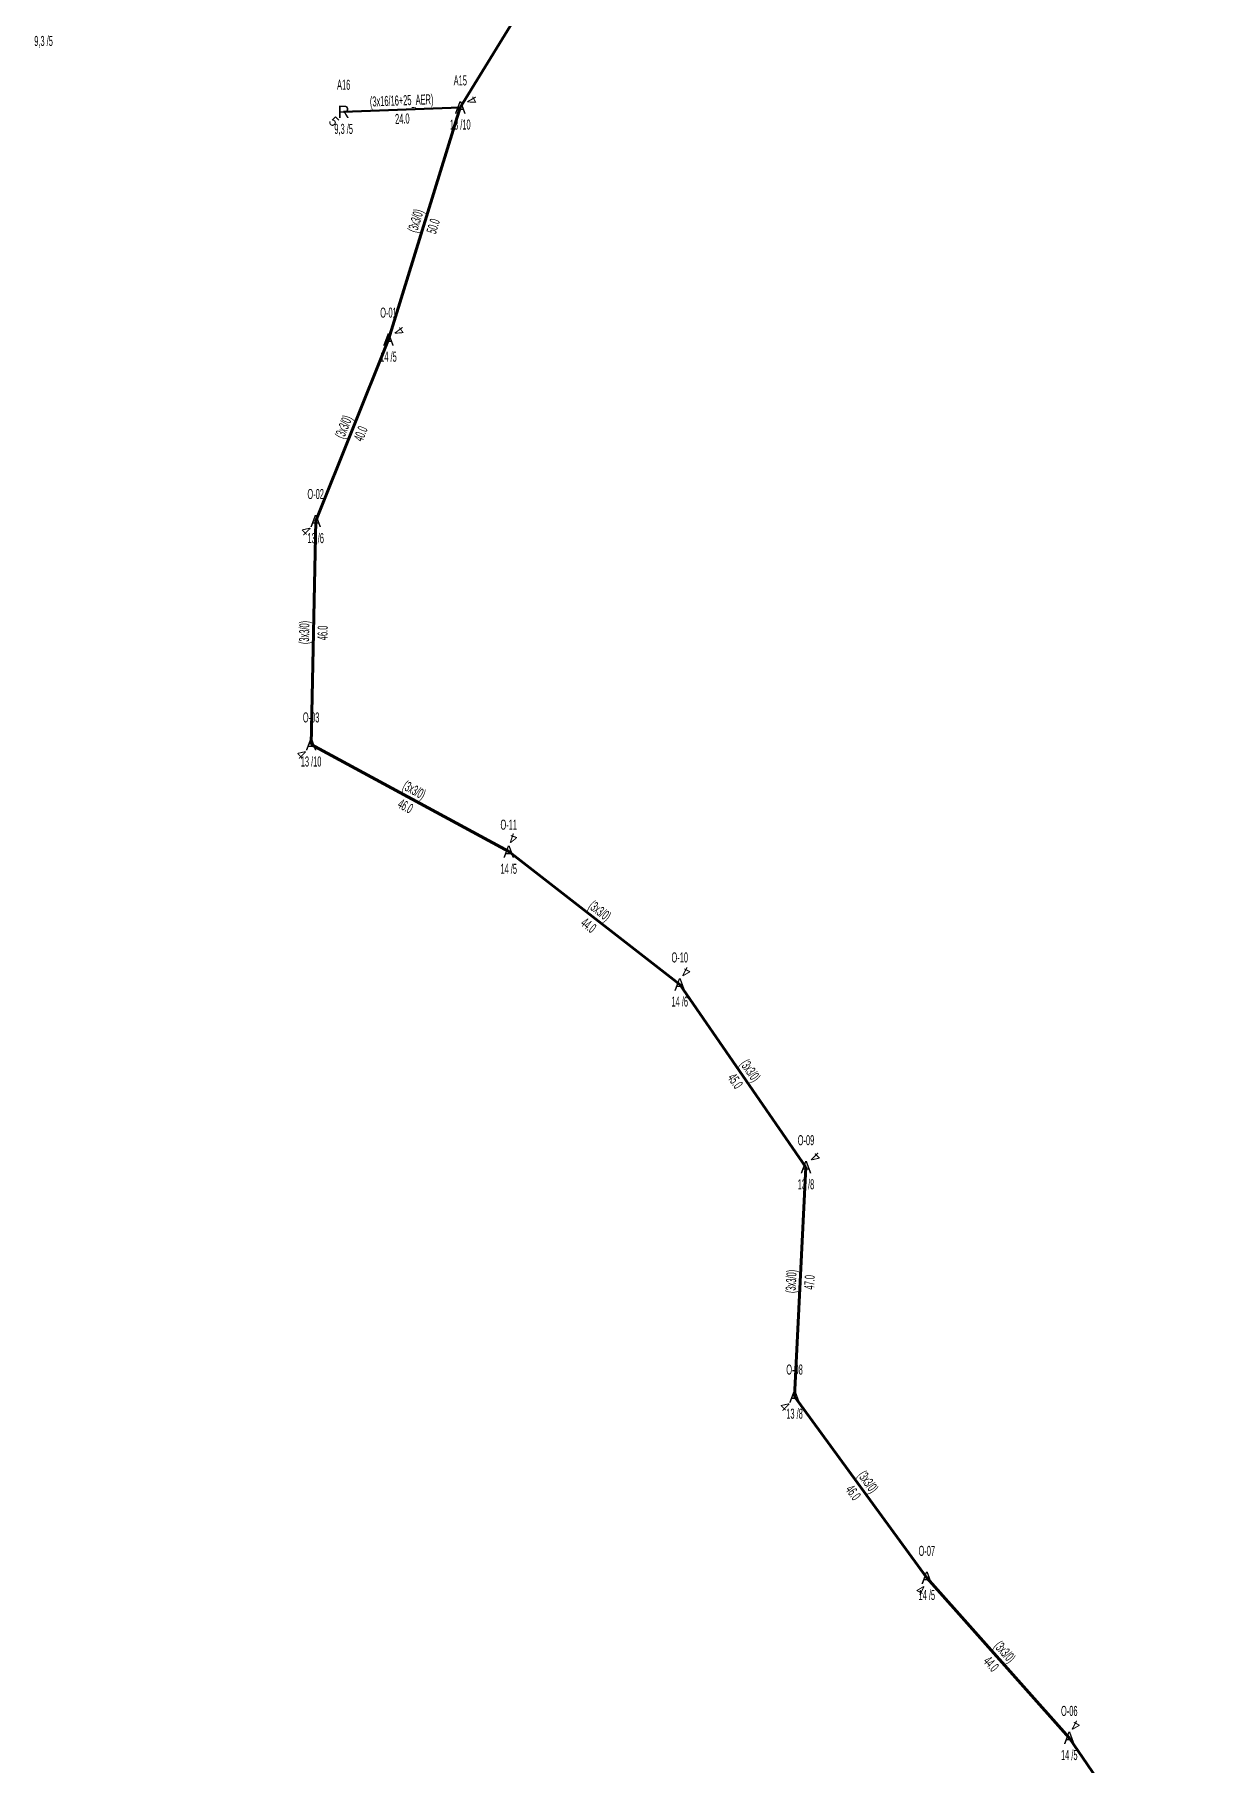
# Model space of a CAD drawing. Header units: millimetres. Extents: x 635683 to 638848, y 4083109 to 4086793.
# Drawn here: x 638052.1 to 638289.7, y 4084281.7 to 4084634.6 of the extents above; entities that cross this region are included whole.
import ezdxf
from ezdxf.enums import TextEntityAlignment as Align

# ---------------------------------------------------------------- set-up
doc = ezdxf.new("R2010")
doc.units = ezdxf.units.MM
for name, color, linetype, lineweight in [('DIREK_AG_MEVCUT', 120, 'Continuous', 25), ('DIREK_ENH_MEVCUT', 6, 'Continuous', 25), ('DIREK_OG_MEVCUT', 16, 'Continuous', 25), ('HAT_AG_HAVAI_MEVCUT', 126, 'Continuous', 50), ('HAT_ENH_HAVAI_MEVCUT', 6, 'Continuous', 70), ('HAT_OG_HAVAI_MEVCUT', 48, 'Continuous', 70)]:
    doc.layers.add(name, color=color, linetype=linetype, lineweight=lineweight)
doc.styles.add('Direk', font='B_CAD')
doc.styles.get("Standard").update_dxf_attribs({"font": 'Arial'})

msp = doc.modelspace()

# ---------------------------------------------------------------- linework, layer by layer
at = {"layer": 'HAT_AG_HAVAI_MEVCUT'}
msp.add_line((638138.919, 4084619.741), (638115.124, 4084618.854), dxfattribs=at)
at = {"layer": 'HAT_ENH_HAVAI_MEVCUT'}
for p, q in [((638124.265755, 4084572.372768), (638138.919, 4084619.741)), ((638109.417899, 4084535.367059), (638124.265755, 4084572.372768)), ((638108.486, 4084489.8), (638109.417899, 4084535.367059)), ((638108.486, 4084489.8), (638148.799557, 4084467.915601)), ((638148.799557, 4084467.915601), (638183.688943, 4084440.833432)), ((638183.688943, 4084440.833432), (638209.437588, 4084403.55312)), ((638209.437588, 4084403.55312), (638207.105188, 4084356.763737)), ((638207.105188, 4084356.763737), (638234.090531, 4084319.778166)), ((638234.090531, 4084319.778166), (638263.148288, 4084287.128214)), ((638263.148288, 4084287.128214), (638289.695122, 4084248.300117))]:
    msp.add_line(p, q, dxfattribs=at)
at = {"layer": 'HAT_OG_HAVAI_MEVCUT'}
msp.add_line((638138.919, 4084619.741), (638162.718, 4084658.446), dxfattribs=at)

# ---------------------------------------------------------------- texts
at = {"layer": 'DIREK_AG_MEVCUT', "linetype": 'ByBlock', "width": 0.53}
for s, p in [('9,3 /5', (638053.907, 4084633.29)), ('A16', (638115.124, 4084624.354)), ('9,3 /5', (638115.124, 4084615.354))]:
    msp.add_text(s, height=2.05, dxfattribs=at).set_placement(p, align=Align.MIDDLE_CENTER)
at = {"layer": 'DIREK_AG_MEVCUT', "color": 32, "style": 'Direk'}
msp.add_text('5', height=2, rotation=315.000001, dxfattribs=at).set_placement((638113.144101, 4084616.874101), align=Align.MIDDLE_CENTER)
at = {"layer": 'DIREK_AG_MEVCUT', "linetype": 'ByBlock', "style": 'Direk'}
msp.add_text('R', height=2.5, dxfattribs=at).set_placement((638115.124, 4084618.854), align=Align.MIDDLE_CENTER)
at = {"layer": 'DIREK_ENH_MEVCUT', "width": 0.53}
for s, p in [('O-01', (638124.265755, 4084577.872768)), ('14 /5', (638124.265755, 4084568.872768)), ('O-02', (638109.417899, 4084540.867059)), ('13 /6', (638109.417899, 4084531.867059)), ('O-03', (638108.486, 4084495.3)), ('13 /10', (638108.486, 4084486.3)), ('O-11', (638148.799557, 4084473.415601)), ('14 /5', (638148.799557, 4084464.415601)), ('O-10', (638183.688943, 4084446.333432)), ('14 /6', (638183.688943, 4084437.333432)), ('O-09', (638209.437588, 4084409.05312)), ('13 /8', (638209.437588, 4084400.05312)), ('O-08', (638207.105188, 4084362.263737)), ('13 /8', (638207.105188, 4084353.263737)), ('O-07', (638234.090531, 4084325.278166)), ('14 /5', (638234.090531, 4084316.278166)), ('O-06', (638263.148288, 4084292.628214)), ('14 /5', (638263.148288, 4084283.628214))]:
    msp.add_text(s, height=2.05, dxfattribs=at).set_placement(p, align=Align.MIDDLE_CENTER)
at = {"layer": 'DIREK_ENH_MEVCUT', "style": 'Direk'}
for p in [(638124.265755, 4084572.372768), (638109.417899, 4084535.367059), (638108.486, 4084489.8), (638148.799557, 4084467.915601), (638183.688943, 4084440.833432), (638209.437588, 4084403.55312), (638207.105188, 4084356.763737), (638234.090531, 4084319.778166), (638263.148288, 4084287.128214)]:
    msp.add_text('A', height=2.5, dxfattribs=at).set_placement(p, align=Align.MIDDLE_CENTER)
at = {"layer": 'DIREK_ENH_MEVCUT', "color": 32, "style": 'Direk'}
for rotation, p in [(486.40534, (638126.519303, 4084574.034551)), (314.4142, (638107.417861, 4084533.407505)), (315.000001, (638106.506101, 4084487.820101)), (521.090167, (638149.706981, 4084470.564485)), (512.315969, (638184.989809, 4084443.312896)), (495.000001, (638211.417487, 4084405.533019)), (315.000001, (638205.125289, 4084354.783838)), (333.057585, (638232.821866, 4084317.282071)), (512.180242, (638264.455025, 4084289.60459))]:
    msp.add_text('4', height=2, rotation=rotation, dxfattribs=at).set_placement(p, align=Align.MIDDLE_CENTER)
at = {"layer": 'DIREK_OG_MEVCUT', "linetype": 'ByBlock', "width": 0.53}
for s, p in [('A15', (638138.919, 4084625.241)), ('13 /10', (638138.919, 4084616.241))]:
    msp.add_text(s, height=2.05, dxfattribs=at).set_placement(p, align=Align.MIDDLE_CENTER)
at = {"layer": 'DIREK_OG_MEVCUT', "color": 32, "style": 'Direk'}
msp.add_text('4', height=2, rotation=479.2067, dxfattribs=at).set_placement((638141.363022, 4084621.107293), align=Align.MIDDLE_CENTER)
at = {"layer": 'DIREK_OG_MEVCUT', "linetype": 'ByBlock', "style": 'Direk'}
msp.add_text('A', height=2.5, dxfattribs=at).set_placement((638138.919, 4084619.741), align=Align.MIDDLE_CENTER)
at = {"layer": 'HAT_AG_HAVAI_MEVCUT', "lineweight": 30, "width": 0.53}
msp.add_text('(3x16/16+25_AER)', height=2.05, rotation=362.134811, dxfattribs=at).set_placement((638126.989837, 4084620.14691, 319057.562), align=Align.CENTER)
msp.add_text('24.0', height=2.05, rotation=362.134811, dxfattribs=at).set_placement((638127.053163, 4084618.44809, 319057.562), align=Align.TOP_CENTER)
at = {"layer": 'HAT_ENH_HAVAI_MEVCUT', "lineweight": 30, "width": 0.53}
for rotation, p in [(72.810677, (638130.780344, 4084596.308084)), (68.137789, (638116.052958, 4084554.186433)), (88.828398, (638108.102127, 4084512.600909)), (331.504475, (638129.048305, 4084479.604827)), (322.180331, (638166.765452, 4084455.045969)), (304.631936, (638197.262662, 4084422.676333)), (447.14623, (638207.422442, 4084380.200747)), (306.115168, (638221.284518, 4084338.77195)), (311.668397, (638249.254364, 4084304.018285))]:
    msp.add_text('(3x3/0)', height=2.05, rotation=rotation, dxfattribs=at).set_placement(p, align=Align.CENTER)
for s, rotation, p in [('50.0', 72.810677, (638132.404411, 4084595.805683)), ('40.0', 68.137789, (638117.630697, 4084553.553394)), ('46.0', 88.828398, (638109.801772, 4084512.566149)), ('46.0', 331.504475, (638128.237252, 4084478.110774)), ('44.0', 322.180331, (638165.723049, 4084453.703064)), ('45.0', 304.631936, (638195.863869, 4084421.710219)), ('47.0', 447.14623, (638209.120334, 4084380.116109)), ('46.0', 306.115168, (638219.911201, 4084337.769953)), ('44.0', 311.668397, (638247.984455, 4084302.888094))]:
    msp.add_text(s, height=2.05, rotation=rotation, dxfattribs=at).set_placement(p, align=Align.TOP_CENTER)

doc.saveas('drawing.dxf')
